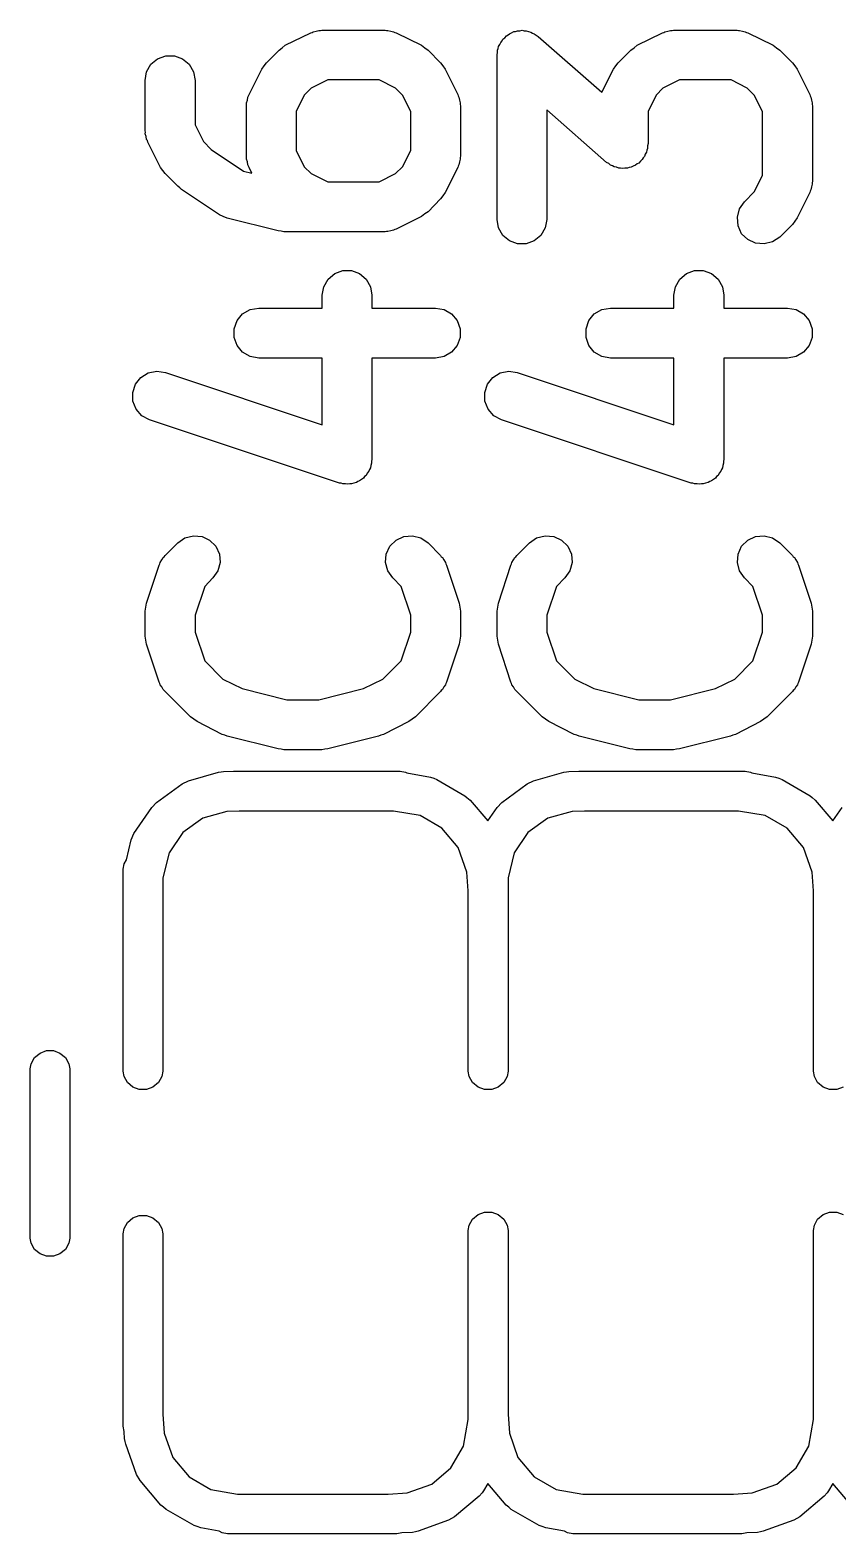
# Model space of a CAD drawing. Extents: x 553.3 to 630.8, y 408.7 to 458.1.
# Drawn here: x 608.18 to 610.614, y 426.69 to 431.225 of the extents above; entities that cross this region are included whole.
import ezdxf

# ---------------------------------------------------------------- set-up
doc = ezdxf.new("R2010")
doc.units = 0
doc.header["$MEASUREMENT"] = 0
doc.layers.add('BLACK', color=7, linetype='CONTINUOUS')

msp = doc.modelspace()

# ---------------------------------------------------------------- linework, layer by layer
at = {"layer": 'BLACK', "linetype": 'CONTINUOUS'}
for p, q in [((608.949, 431.179), (609.026, 431.217)), ((609.026, 431.217), (609.03, 431.218)), ((609.03, 431.218), (609.033, 431.22)), ((609.033, 431.22), (609.042, 431.222)), ((609.042, 431.222), (609.05, 431.224)), ((609.05, 431.224), (609.055, 431.224)), ((609.055, 431.224), (609.059, 431.225)), ((609.059, 431.225), (609.25, 431.225)), ((609.25, 431.225), (609.254, 431.224)), ((609.254, 431.224), (609.258, 431.224)), ((609.258, 431.224), (609.267, 431.222)), ((609.267, 431.222), (609.275, 431.22)), ((609.275, 431.22), (609.279, 431.218)), ((609.279, 431.218), (609.283, 431.217)), ((609.283, 431.217), (609.359, 431.179)), ((609.595, 431.182), (609.598, 431.188)), ((609.598, 431.188), (609.602, 431.193)), ((609.602, 431.193), (609.604, 431.198)), ((609.604, 431.198), (609.61, 431.202)), ((609.61, 431.202), (609.615, 431.208)), ((609.615, 431.208), (609.62, 431.211)), ((609.62, 431.211), (609.624, 431.214)), ((609.624, 431.214), (609.631, 431.217)), ((609.631, 431.217), (609.638, 431.221)), ((609.638, 431.221), (609.643, 431.221)), ((609.643, 431.221), (609.649, 431.223)), ((609.649, 431.223), (609.656, 431.223)), ((609.656, 431.223), (609.663, 431.225)), ((609.663, 431.225), (609.669, 431.223)), ((609.669, 431.223), (609.675, 431.223)), ((609.675, 431.223), (609.682, 431.221)), ((609.682, 431.221), (609.689, 431.219)), ((609.689, 431.219), (609.694, 431.216)), ((609.694, 431.216), (609.699, 431.214)), ((609.699, 431.214), (609.705, 431.21)), ((609.705, 431.21), (609.711, 431.206)), ((609.711, 431.206), (609.903, 431.038)), ((610.009, 431.179), (610.086, 431.217)), ((610.086, 431.217), (610.09, 431.218)), ((610.09, 431.218), (610.093, 431.22)), ((610.093, 431.22), (610.102, 431.222)), ((610.102, 431.222), (610.11, 431.224)), ((610.11, 431.224), (610.115, 431.224)), ((610.115, 431.224), (610.119, 431.225)), ((610.119, 431.225), (610.31, 431.225)), ((610.31, 431.225), (610.314, 431.224)), ((610.314, 431.224), (610.318, 431.224)), ((610.318, 431.224), (610.327, 431.222)), ((610.327, 431.222), (610.335, 431.22)), ((610.335, 431.22), (610.339, 431.218)), ((610.339, 431.218), (610.343, 431.217)), ((610.343, 431.217), (610.419, 431.179)), ((608.564, 431.138), (608.589, 431.147)), ((608.589, 431.147), (608.615, 431.147)), ((608.615, 431.147), (608.639, 431.138)), ((608.892, 431.126), (608.93, 431.164)), ((608.93, 431.164), (608.94, 431.171)), ((608.94, 431.171), (608.949, 431.179)), ((609.359, 431.179), (609.369, 431.171)), ((609.369, 431.171), (609.379, 431.164)), ((609.379, 431.164), (609.417, 431.126)), ((609.587, 431.15), (609.588, 431.157)), ((609.587, 430.654), (609.587, 431.15)), ((609.588, 431.164), (609.59, 431.169)), ((609.588, 431.157), (609.588, 431.164)), ((609.59, 431.169), (609.591, 431.175)), ((609.591, 431.175), (609.595, 431.182)), ((609.952, 431.126), (609.99, 431.164)), ((609.99, 431.164), (610, 431.171)), ((610, 431.171), (610.009, 431.179)), ((610.419, 431.179), (610.429, 431.171)), ((610.429, 431.171), (610.439, 431.164)), ((610.439, 431.164), (610.477, 431.126)), ((608.527, 431.073), (608.531, 431.099)), ((608.531, 431.099), (608.544, 431.122)), ((608.544, 431.122), (608.564, 431.138)), ((608.639, 431.138), (608.659, 431.122)), ((608.659, 431.122), (608.672, 431.099)), ((608.672, 431.099), (608.677, 431.073)), ((608.84, 431.031), (608.878, 431.107)), ((608.878, 431.107), (608.885, 431.117)), ((608.885, 431.117), (608.892, 431.126)), ((609.417, 431.126), (609.424, 431.117)), ((609.424, 431.117), (609.431, 431.107)), ((609.431, 431.107), (609.469, 431.031)), ((609.903, 431.038), (609.938, 431.107)), ((609.938, 431.107), (609.945, 431.117)), ((609.945, 431.117), (609.952, 431.126)), ((610.477, 431.126), (610.484, 431.117)), ((610.484, 431.117), (610.491, 431.107)), ((610.491, 431.107), (610.529, 431.031)), ((608.527, 430.921), (608.527, 431.073)), ((608.677, 431.073), (608.677, 430.939)), ((609.077, 431.075), (609.027, 431.05)), ((609.232, 431.075), (609.077, 431.075)), ((609.281, 431.05), (609.232, 431.075)), ((610.137, 431.075), (610.087, 431.05)), ((610.292, 431.075), (610.137, 431.075)), ((610.341, 431.05), (610.292, 431.075)), ((608.832, 431.006), (608.835, 431.014)), ((608.835, 431.014), (608.836, 431.023)), ((608.836, 431.023), (608.838, 431.027)), ((608.838, 431.027), (608.84, 431.031)), ((609.006, 431.029), (608.982, 430.979)), ((609.027, 431.05), (609.006, 431.029)), ((609.302, 431.029), (609.281, 431.05)), ((609.327, 430.979), (609.302, 431.029)), ((609.469, 431.031), (609.47, 431.027)), ((609.47, 431.027), (609.472, 431.023)), ((609.472, 431.023), (609.474, 431.014)), ((609.474, 431.014), (609.476, 431.006)), ((610.066, 431.029), (610.042, 430.979)), ((610.087, 431.05), (610.066, 431.029)), ((610.362, 431.029), (610.341, 431.05)), ((610.387, 430.979), (610.362, 431.029)), ((610.529, 431.031), (610.53, 431.027)), ((610.53, 431.027), (610.532, 431.023)), ((610.532, 431.023), (610.534, 431.014)), ((610.534, 431.014), (610.536, 431.006)), ((608.832, 431.001), (608.832, 431.006)), ((608.832, 430.997), (608.832, 431.001)), ((608.832, 430.845), (608.832, 430.997)), ((608.982, 430.979), (608.982, 430.862)), ((609.327, 430.862), (609.327, 430.979)), ((609.476, 431.006), (609.476, 431.001)), ((609.476, 431.001), (609.477, 430.997)), ((609.477, 430.997), (609.477, 430.845)), ((609.917, 430.826), (609.737, 430.984)), ((609.737, 430.984), (609.737, 430.654)), ((610.042, 430.979), (610.042, 430.883)), ((610.387, 430.786), (610.387, 430.979)), ((610.536, 431.006), (610.536, 431.001)), ((610.536, 431.001), (610.537, 430.997)), ((610.537, 430.997), (610.537, 430.769)), ((608.528, 430.917), (608.527, 430.921)), ((608.527, 430.912), (608.528, 430.917)), ((608.677, 430.939), (608.702, 430.889)), ((608.53, 430.904), (608.527, 430.912)), ((608.531, 430.895), (608.53, 430.904)), ((608.534, 430.892), (608.531, 430.895)), ((608.535, 430.887), (608.534, 430.892)), ((608.573, 430.811), (608.535, 430.887)), ((608.702, 430.889), (608.726, 430.865)), ((610.042, 430.883), (610.04, 430.876)), ((610.04, 430.876), (610.04, 430.868)), ((608.726, 430.865), (608.823, 430.8)), ((608.832, 430.841), (608.832, 430.845)), ((608.832, 430.836), (608.832, 430.841)), ((608.835, 430.828), (608.832, 430.836)), ((608.836, 430.819), (608.835, 430.828)), ((608.982, 430.862), (609.006, 430.813)), ((609.302, 430.813), (609.327, 430.862)), ((609.474, 430.828), (609.472, 430.819)), ((609.476, 430.836), (609.474, 430.828)), ((609.477, 430.845), (609.476, 430.841)), ((609.476, 430.841), (609.476, 430.836)), ((609.924, 430.823), (609.917, 430.826)), ((610.019, 430.83), (610.014, 430.824)), ((610.024, 430.835), (610.019, 430.83)), ((610.027, 430.84), (610.024, 430.835)), ((610.031, 430.844), (610.027, 430.84)), ((610.033, 430.851), (610.031, 430.844)), ((610.037, 430.857), (610.033, 430.851)), ((610.038, 430.863), (610.037, 430.857)), ((610.04, 430.868), (610.038, 430.863)), ((608.58, 430.802), (608.573, 430.811)), ((608.587, 430.792), (608.58, 430.802)), ((608.625, 430.754), (608.587, 430.792)), ((608.823, 430.8), (608.848, 430.794)), ((608.838, 430.815), (608.836, 430.819)), ((608.84, 430.811), (608.838, 430.815)), ((608.848, 430.794), (608.84, 430.811)), ((609.006, 430.813), (609.027, 430.792)), ((609.027, 430.792), (609.077, 430.767)), ((609.232, 430.767), (609.281, 430.792)), ((609.281, 430.792), (609.302, 430.813)), ((609.469, 430.811), (609.431, 430.735)), ((609.47, 430.815), (609.469, 430.811)), ((609.472, 430.819), (609.47, 430.815)), ((609.929, 430.818), (609.924, 430.823)), ((609.935, 430.816), (609.929, 430.818)), ((609.94, 430.813), (609.935, 430.816)), ((609.947, 430.812), (609.94, 430.813)), ((609.954, 430.809), (609.947, 430.812)), ((609.959, 430.809), (609.954, 430.809)), ((609.965, 430.808), (609.959, 430.809)), ((609.972, 430.809), (609.965, 430.808)), ((609.98, 430.809), (609.972, 430.809)), ((609.985, 430.811), (609.98, 430.809)), ((609.991, 430.812), (609.985, 430.811)), ((609.997, 430.815), (609.991, 430.812)), ((610.004, 430.818), (609.997, 430.815)), ((610.009, 430.822), (610.004, 430.818)), ((610.014, 430.824), (610.009, 430.822)), ((610.362, 430.737), (610.387, 430.786)), ((608.631, 430.749), (608.625, 430.754)), ((608.636, 430.744), (608.631, 430.749)), ((608.751, 430.668), (608.636, 430.744)), ((609.077, 430.767), (609.232, 430.767)), ((609.431, 430.735), (609.424, 430.725)), ((610.333, 430.707), (610.362, 430.737)), ((610.529, 430.735), (610.491, 430.659)), ((610.53, 430.739), (610.529, 430.735)), ((610.532, 430.743), (610.53, 430.739)), ((610.534, 430.752), (610.532, 430.743)), ((610.536, 430.76), (610.534, 430.752)), ((610.537, 430.769), (610.536, 430.764)), ((610.536, 430.764), (610.536, 430.76)), ((609.417, 430.716), (609.379, 430.677)), ((609.424, 430.725), (609.417, 430.716)), ((610.318, 430.686), (610.333, 430.707)), ((608.762, 430.663), (608.751, 430.668)), ((608.774, 430.658), (608.762, 430.663)), ((608.927, 430.62), (608.774, 430.658)), ((609.359, 430.663), (609.283, 430.625)), ((609.369, 430.671), (609.359, 430.663)), ((609.379, 430.677), (609.369, 430.671)), ((609.591, 430.629), (609.587, 430.654)), ((609.737, 430.654), (609.732, 430.629)), ((610.311, 430.661), (610.318, 430.686)), ((610.313, 430.635), (610.311, 430.661)), ((610.484, 430.649), (610.477, 430.639)), ((610.491, 430.659), (610.484, 430.649)), ((608.936, 430.619), (608.927, 430.62)), ((608.945, 430.617), (608.936, 430.619)), ((609.25, 430.617), (608.945, 430.617)), ((609.254, 430.618), (609.25, 430.617)), ((609.258, 430.618), (609.254, 430.618)), ((609.267, 430.62), (609.258, 430.618)), ((609.275, 430.622), (609.267, 430.62)), ((609.279, 430.624), (609.275, 430.622)), ((609.283, 430.625), (609.279, 430.624)), ((609.604, 430.606), (609.591, 430.629)), ((609.624, 430.589), (609.604, 430.606)), ((609.719, 430.606), (609.699, 430.589)), ((609.732, 430.629), (609.719, 430.606)), ((610.324, 430.611), (610.313, 430.635)), ((610.343, 430.593), (610.324, 430.611)), ((610.439, 430.601), (610.417, 430.586)), ((610.477, 430.639), (610.439, 430.601)), ((609.649, 430.58), (609.624, 430.589)), ((609.675, 430.58), (609.649, 430.58)), ((609.699, 430.589), (609.675, 430.58)), ((610.366, 430.582), (610.343, 430.593)), ((610.392, 430.58), (610.366, 430.582)), ((610.417, 430.586), (610.392, 430.58)), ((609.065, 430.451), (609.078, 430.474)), ((609.078, 430.474), (609.098, 430.491)), ((609.098, 430.491), (609.122, 430.5)), ((609.122, 430.5), (609.148, 430.5)), ((609.148, 430.5), (609.173, 430.491)), ((609.173, 430.491), (609.193, 430.474)), ((609.193, 430.474), (609.206, 430.451)), ((610.125, 430.451), (610.138, 430.474)), ((610.138, 430.474), (610.158, 430.491)), ((610.158, 430.491), (610.182, 430.5)), ((610.182, 430.5), (610.208, 430.5)), ((610.208, 430.5), (610.233, 430.491)), ((610.233, 430.491), (610.253, 430.474)), ((610.253, 430.474), (610.266, 430.451)), ((609.06, 430.426), (609.065, 430.451)), ((609.06, 430.386), (609.06, 430.426)), ((609.206, 430.451), (609.21, 430.426)), ((609.21, 430.426), (609.21, 430.386)), ((610.12, 430.426), (610.125, 430.451)), ((610.12, 430.386), (610.12, 430.426)), ((610.266, 430.451), (610.27, 430.426)), ((610.27, 430.426), (610.27, 430.386)), ((608.82, 430.369), (608.843, 430.382)), ((608.843, 430.382), (608.869, 430.386)), ((608.869, 430.386), (609.06, 430.386)), ((609.21, 430.386), (609.402, 430.386)), ((609.402, 430.386), (609.428, 430.382)), ((609.428, 430.382), (609.45, 430.369)), ((609.88, 430.369), (609.903, 430.382)), ((609.903, 430.382), (609.929, 430.386)), ((609.929, 430.386), (610.12, 430.386)), ((610.27, 430.386), (610.462, 430.386)), ((610.462, 430.386), (610.488, 430.382)), ((610.488, 430.382), (610.51, 430.369)), ((608.795, 430.324), (608.804, 430.349)), ((608.804, 430.349), (608.82, 430.369)), ((609.45, 430.369), (609.467, 430.349)), ((609.467, 430.349), (609.476, 430.324)), ((609.855, 430.324), (609.864, 430.349)), ((609.864, 430.349), (609.88, 430.369)), ((610.51, 430.369), (610.527, 430.349)), ((610.527, 430.349), (610.536, 430.324)), ((608.795, 430.298), (608.795, 430.324)), ((608.804, 430.274), (608.795, 430.298)), ((609.476, 430.298), (609.467, 430.274)), ((609.476, 430.324), (609.476, 430.298)), ((609.855, 430.298), (609.855, 430.324)), ((609.864, 430.274), (609.855, 430.298)), ((610.536, 430.298), (610.527, 430.274)), ((610.536, 430.324), (610.536, 430.298)), ((608.82, 430.254), (608.804, 430.274)), ((608.843, 430.241), (608.82, 430.254)), ((608.869, 430.236), (608.843, 430.241)), ((609.06, 430.236), (608.869, 430.236)), ((609.06, 430.035), (609.06, 430.236)), ((609.402, 430.236), (609.21, 430.236)), ((609.21, 430.236), (609.21, 429.93)), ((609.428, 430.241), (609.402, 430.236)), ((609.45, 430.254), (609.428, 430.241)), ((609.467, 430.274), (609.45, 430.254)), ((609.88, 430.254), (609.864, 430.274)), ((609.903, 430.241), (609.88, 430.254)), ((609.929, 430.236), (609.903, 430.241)), ((610.12, 430.236), (609.929, 430.236)), ((610.12, 430.035), (610.12, 430.236)), ((610.462, 430.236), (610.27, 430.236)), ((610.27, 430.236), (610.27, 429.93)), ((610.488, 430.241), (610.462, 430.236)), ((610.51, 430.254), (610.488, 430.241)), ((610.527, 430.274), (610.51, 430.254)), ((608.514, 430.177), (608.536, 430.191)), ((608.536, 430.191), (608.562, 430.196)), ((608.562, 430.196), (608.588, 430.192)), ((608.588, 430.192), (609.06, 430.035)), ((609.574, 430.177), (609.596, 430.191)), ((609.596, 430.191), (609.622, 430.196)), ((609.622, 430.196), (609.648, 430.192)), ((609.648, 430.192), (610.12, 430.035)), ((608.49, 430.132), (608.498, 430.157)), ((608.498, 430.157), (608.514, 430.177)), ((609.55, 430.132), (609.558, 430.157)), ((609.558, 430.157), (609.574, 430.177)), ((608.49, 430.106), (608.49, 430.132)), ((608.5, 430.082), (608.49, 430.106)), ((609.55, 430.106), (609.55, 430.132)), ((609.56, 430.082), (609.55, 430.106)), ((608.517, 430.062), (608.5, 430.082)), ((608.54, 430.05), (608.517, 430.062)), ((609.577, 430.062), (609.56, 430.082)), ((609.6, 430.05), (609.577, 430.062)), ((609.112, 429.859), (608.54, 430.05)), ((610.172, 429.859), (609.6, 430.05)), ((609.209, 429.919), (609.207, 429.912)), ((609.21, 429.93), (609.209, 429.925)), ((609.209, 429.925), (609.209, 429.919)), ((610.269, 429.919), (610.267, 429.912)), ((610.27, 429.93), (610.269, 429.925)), ((610.269, 429.925), (610.269, 429.919)), ((609.185, 429.874), (609.179, 429.87)), ((609.188, 429.879), (609.185, 429.874)), ((609.193, 429.882), (609.188, 429.879)), ((609.196, 429.889), (609.193, 429.882)), ((609.201, 429.895), (609.196, 429.889)), ((609.203, 429.9), (609.201, 429.895)), ((609.206, 429.905), (609.203, 429.9)), ((609.207, 429.912), (609.206, 429.905)), ((610.245, 429.874), (610.239, 429.87)), ((610.248, 429.879), (610.245, 429.874)), ((610.253, 429.882), (610.248, 429.879)), ((610.256, 429.889), (610.253, 429.882)), ((610.261, 429.895), (610.256, 429.889)), ((610.263, 429.9), (610.261, 429.895)), ((610.266, 429.905), (610.263, 429.9)), ((610.267, 429.912), (610.266, 429.905)), ((609.117, 429.859), (609.112, 429.859)), ((609.122, 429.857), (609.117, 429.859)), ((609.13, 429.857), (609.122, 429.857)), ((609.137, 429.856), (609.13, 429.857)), ((609.143, 429.857), (609.137, 429.856)), ((609.148, 429.857), (609.143, 429.857)), ((609.155, 429.859), (609.148, 429.857)), ((609.163, 429.861), (609.155, 429.859)), ((609.168, 429.864), (609.163, 429.861)), ((609.173, 429.866), (609.168, 429.864)), ((609.179, 429.87), (609.173, 429.866)), ((610.177, 429.859), (610.172, 429.859)), ((610.182, 429.857), (610.177, 429.859)), ((610.19, 429.857), (610.182, 429.857)), ((610.197, 429.856), (610.19, 429.857)), ((610.203, 429.857), (610.197, 429.856)), ((610.208, 429.857), (610.203, 429.857)), ((610.215, 429.859), (610.208, 429.857)), ((610.223, 429.861), (610.215, 429.859)), ((610.228, 429.864), (610.223, 429.861)), ((610.233, 429.866), (610.228, 429.864)), ((610.239, 429.87), (610.233, 429.866)), ((608.625, 429.679), (608.646, 429.694)), ((608.646, 429.694), (608.672, 429.7)), ((608.672, 429.7), (608.698, 429.698)), ((608.698, 429.698), (608.721, 429.687)), ((609.283, 429.687), (609.306, 429.698)), ((609.306, 429.698), (609.332, 429.7)), ((609.332, 429.7), (609.357, 429.694)), ((609.357, 429.694), (609.379, 429.679)), ((609.685, 429.679), (609.706, 429.694)), ((609.706, 429.694), (609.732, 429.7)), ((609.732, 429.7), (609.758, 429.698)), ((609.758, 429.698), (609.781, 429.687)), ((610.343, 429.687), (610.366, 429.698)), ((610.366, 429.698), (610.392, 429.7)), ((610.392, 429.7), (610.417, 429.694)), ((610.417, 429.694), (610.439, 429.679)), ((608.587, 429.641), (608.625, 429.679)), ((608.721, 429.687), (608.74, 429.669)), ((608.74, 429.669), (608.751, 429.645)), ((609.253, 429.645), (609.264, 429.669)), ((609.264, 429.669), (609.283, 429.687)), ((609.379, 429.679), (609.417, 429.641)), ((609.647, 429.641), (609.685, 429.679)), ((609.781, 429.687), (609.8, 429.669)), ((609.8, 429.669), (609.811, 429.645)), ((610.313, 429.645), (610.324, 429.669)), ((610.324, 429.669), (610.343, 429.687)), ((610.439, 429.679), (610.477, 429.641)), ((608.531, 429.497), (608.569, 429.611)), ((608.569, 429.611), (608.571, 429.615)), ((608.571, 429.615), (608.572, 429.619)), ((608.572, 429.619), (608.577, 429.627)), ((608.577, 429.627), (608.581, 429.634)), ((608.581, 429.634), (608.584, 429.637)), ((608.584, 429.637), (608.587, 429.641)), ((608.753, 429.619), (608.746, 429.594)), ((608.751, 429.645), (608.753, 429.619)), ((609.251, 429.619), (609.253, 429.645)), ((609.258, 429.594), (609.251, 429.619)), ((609.417, 429.641), (609.419, 429.637)), ((609.419, 429.637), (609.423, 429.634)), ((609.423, 429.634), (609.427, 429.627)), ((609.427, 429.627), (609.432, 429.619)), ((609.432, 429.619), (609.433, 429.615)), ((609.433, 429.615), (609.435, 429.611)), ((609.435, 429.611), (609.473, 429.497)), ((609.591, 429.497), (609.629, 429.611)), ((609.629, 429.611), (609.631, 429.615)), ((609.631, 429.615), (609.632, 429.619)), ((609.632, 429.619), (609.637, 429.627)), ((609.637, 429.627), (609.641, 429.634)), ((609.641, 429.634), (609.644, 429.637)), ((609.644, 429.637), (609.647, 429.641)), ((609.813, 429.619), (609.806, 429.594)), ((609.811, 429.645), (609.813, 429.619)), ((610.311, 429.619), (610.313, 429.645)), ((610.318, 429.594), (610.311, 429.619)), ((610.477, 429.641), (610.479, 429.637)), ((610.479, 429.637), (610.483, 429.634)), ((610.483, 429.634), (610.487, 429.627)), ((610.487, 429.627), (610.492, 429.619)), ((610.492, 429.619), (610.493, 429.615)), ((610.493, 429.615), (610.495, 429.611)), ((610.495, 429.611), (610.533, 429.497)), ((608.731, 429.573), (608.706, 429.547)), ((608.746, 429.594), (608.731, 429.573)), ((609.273, 429.573), (609.258, 429.594)), ((609.298, 429.547), (609.273, 429.573)), ((609.791, 429.573), (609.766, 429.547)), ((609.806, 429.594), (609.791, 429.573)), ((610.333, 429.573), (610.318, 429.594)), ((610.358, 429.547), (610.333, 429.573)), ((608.706, 429.547), (608.677, 429.461)), ((609.327, 429.461), (609.298, 429.547)), ((609.766, 429.547), (609.737, 429.461)), ((610.387, 429.461), (610.358, 429.547)), ((608.527, 429.473), (608.529, 429.485)), ((608.527, 429.397), (608.527, 429.473)), ((608.529, 429.485), (608.531, 429.497)), ((609.473, 429.497), (609.475, 429.485)), ((609.475, 429.485), (609.477, 429.473)), ((609.477, 429.473), (609.477, 429.397)), ((609.587, 429.473), (609.589, 429.485)), ((609.587, 429.397), (609.587, 429.473)), ((609.589, 429.485), (609.591, 429.497)), ((610.533, 429.497), (610.535, 429.485)), ((610.535, 429.485), (610.537, 429.473)), ((610.537, 429.473), (610.537, 429.397)), ((608.677, 429.461), (608.677, 429.409)), ((609.327, 429.409), (609.327, 429.461)), ((609.737, 429.461), (609.737, 429.409)), ((610.387, 429.409), (610.387, 429.461)), ((608.529, 429.385), (608.527, 429.397)), ((608.531, 429.373), (608.529, 429.385)), ((608.677, 429.409), (608.706, 429.323)), ((609.298, 429.323), (609.327, 429.409)), ((609.475, 429.385), (609.473, 429.373)), ((609.477, 429.397), (609.475, 429.385)), ((609.589, 429.385), (609.587, 429.397)), ((609.591, 429.373), (609.589, 429.385)), ((609.737, 429.409), (609.766, 429.323)), ((610.358, 429.323), (610.387, 429.409)), ((610.535, 429.385), (610.533, 429.373)), ((610.537, 429.397), (610.535, 429.385)), ((608.569, 429.259), (608.531, 429.373)), ((609.473, 429.373), (609.435, 429.259)), ((609.629, 429.259), (609.591, 429.373)), ((610.533, 429.373), (610.495, 429.259)), ((608.706, 429.323), (608.761, 429.268)), ((609.243, 429.268), (609.298, 429.323)), ((609.766, 429.323), (609.821, 429.268)), ((610.303, 429.268), (610.358, 429.323)), ((608.571, 429.255), (608.569, 429.259)), ((608.572, 429.251), (608.571, 429.255)), ((608.577, 429.244), (608.572, 429.251)), ((608.581, 429.236), (608.577, 429.244)), ((608.761, 429.268), (608.819, 429.239)), ((608.819, 429.239), (608.954, 429.205)), ((609.05, 429.205), (609.185, 429.239)), ((609.185, 429.239), (609.243, 429.268)), ((609.427, 429.244), (609.423, 429.236)), ((609.432, 429.251), (609.427, 429.244)), ((609.433, 429.255), (609.432, 429.251)), ((609.435, 429.259), (609.433, 429.255)), ((609.631, 429.255), (609.629, 429.259)), ((609.632, 429.251), (609.631, 429.255)), ((609.637, 429.244), (609.632, 429.251)), ((609.641, 429.236), (609.637, 429.244)), ((609.821, 429.268), (609.879, 429.239)), ((609.879, 429.239), (610.014, 429.205)), ((610.11, 429.205), (610.245, 429.239)), ((610.245, 429.239), (610.303, 429.268)), ((610.487, 429.244), (610.483, 429.236)), ((610.492, 429.251), (610.487, 429.244)), ((610.493, 429.255), (610.492, 429.251)), ((610.495, 429.259), (610.493, 429.255)), ((608.584, 429.233), (608.581, 429.236)), ((608.587, 429.23), (608.584, 429.233)), ((608.663, 429.154), (608.587, 429.23)), ((608.954, 429.205), (609.05, 429.205)), ((609.417, 429.23), (609.341, 429.154)), ((609.419, 429.233), (609.417, 429.23)), ((609.423, 429.236), (609.419, 429.233)), ((609.644, 429.233), (609.641, 429.236)), ((609.647, 429.23), (609.644, 429.233)), ((609.723, 429.154), (609.647, 429.23)), ((610.014, 429.205), (610.11, 429.205)), ((610.477, 429.23), (610.401, 429.154)), ((610.479, 429.233), (610.477, 429.23)), ((610.483, 429.236), (610.479, 429.233)), ((608.673, 429.147), (608.663, 429.154)), ((609.341, 429.154), (609.331, 429.147)), ((609.733, 429.147), (609.723, 429.154)), ((610.401, 429.154), (610.391, 429.147)), ((608.683, 429.14), (608.673, 429.147)), ((608.759, 429.101), (608.683, 429.14)), ((609.321, 429.14), (609.245, 429.101)), ((609.331, 429.147), (609.321, 429.14)), ((609.743, 429.14), (609.733, 429.147)), ((609.819, 429.101), (609.743, 429.14)), ((610.381, 429.14), (610.305, 429.101)), ((610.391, 429.147), (610.381, 429.14)), ((608.767, 429.099), (608.759, 429.101)), ((608.774, 429.096), (608.767, 429.099)), ((608.927, 429.058), (608.774, 429.096)), ((608.936, 429.057), (608.927, 429.058)), ((608.945, 429.055), (608.936, 429.057)), ((609.068, 429.057), (609.059, 429.055)), ((609.077, 429.058), (609.068, 429.057)), ((609.23, 429.096), (609.077, 429.058)), ((609.237, 429.099), (609.23, 429.096)), ((609.245, 429.101), (609.237, 429.099)), ((609.827, 429.099), (609.819, 429.101)), ((609.834, 429.096), (609.827, 429.099)), ((609.987, 429.058), (609.834, 429.096)), ((609.996, 429.057), (609.987, 429.058)), ((610.005, 429.055), (609.996, 429.057)), ((610.128, 429.057), (610.119, 429.055)), ((610.137, 429.058), (610.128, 429.057)), ((610.29, 429.096), (610.137, 429.058)), ((610.297, 429.099), (610.29, 429.096)), ((610.305, 429.101), (610.297, 429.099)), ((609.059, 429.055), (608.945, 429.055)), ((610.119, 429.055), (610.005, 429.055)), ((608.657, 428.961), (608.748, 428.987)), ((608.748, 428.987), (608.756, 428.988)), ((608.756, 428.988), (608.763, 428.989)), ((608.763, 428.989), (608.793, 428.99)), ((608.793, 428.99), (608.795, 428.99)), ((608.795, 428.99), (609.295, 428.99)), ((609.295, 428.99), (609.311, 428.987)), ((609.311, 428.987), (609.315, 428.985)), ((609.315, 428.985), (609.386, 428.972)), ((609.386, 428.972), (609.386, 428.972)), ((609.386, 428.972), (609.396, 428.969)), ((609.396, 428.969), (609.406, 428.965)), ((609.697, 428.961), (609.788, 428.987)), ((609.788, 428.987), (609.796, 428.988)), ((609.796, 428.988), (609.803, 428.989)), ((609.803, 428.989), (609.833, 428.99)), ((609.833, 428.99), (609.835, 428.99)), ((609.835, 428.99), (610.335, 428.99)), ((610.335, 428.99), (610.351, 428.987)), ((610.351, 428.987), (610.355, 428.985)), ((610.355, 428.985), (610.426, 428.972)), ((610.426, 428.972), (610.426, 428.972)), ((610.426, 428.972), (610.436, 428.969)), ((610.436, 428.969), (610.446, 428.965)), ((608.561, 428.896), (608.638, 428.952)), ((608.638, 428.952), (608.657, 428.961)), ((608.638, 428.952), (608.638, 428.952)), ((609.406, 428.965), (609.406, 428.965)), ((609.406, 428.965), (609.49, 428.916)), ((609.601, 428.896), (609.678, 428.952)), ((609.678, 428.952), (609.697, 428.961)), ((609.678, 428.952), (609.678, 428.952)), ((610.446, 428.965), (610.446, 428.965)), ((610.446, 428.965), (610.53, 428.916)), ((608.493, 428.802), (608.547, 428.881)), ((608.547, 428.881), (608.561, 428.896)), ((608.561, 428.896), (608.561, 428.896)), ((609.49, 428.916), (609.49, 428.916)), ((609.49, 428.916), (609.496, 428.911)), ((609.496, 428.911), (609.506, 428.903)), ((609.506, 428.903), (609.506, 428.903)), ((609.506, 428.903), (609.559, 428.84)), ((609.559, 428.84), (609.587, 428.881)), ((609.587, 428.881), (609.601, 428.896)), ((609.601, 428.896), (609.601, 428.896)), ((610.53, 428.916), (610.53, 428.916)), ((610.53, 428.916), (610.536, 428.911)), ((610.536, 428.911), (610.546, 428.903)), ((610.546, 428.903), (610.546, 428.903)), ((610.546, 428.903), (610.599, 428.84)), ((610.599, 428.84), (610.627, 428.881)), ((608.7, 428.848), (608.64, 428.805)), ((608.773, 428.869), (608.7, 428.848)), ((608.81, 428.87), (608.773, 428.869)), ((609.275, 428.87), (608.81, 428.87)), ((609.355, 428.856), (609.275, 428.87)), ((609.421, 428.818), (609.355, 428.856)), ((609.74, 428.848), (609.68, 428.805)), ((609.813, 428.869), (609.74, 428.848)), ((609.85, 428.87), (609.813, 428.869)), ((610.315, 428.87), (609.85, 428.87)), ((610.395, 428.856), (610.315, 428.87)), ((610.461, 428.818), (610.395, 428.856)), ((608.485, 428.783), (608.493, 428.802)), ((608.64, 428.805), (608.599, 428.744)), ((609.47, 428.76), (609.421, 428.818)), ((609.68, 428.805), (609.639, 428.744)), ((610.51, 428.76), (610.461, 428.818)), ((608.47, 428.723), (608.485, 428.783)), ((608.599, 428.744), (608.58, 428.669)), ((609.496, 428.686), (609.47, 428.76)), ((609.639, 428.744), (609.62, 428.669)), ((610.536, 428.686), (610.51, 428.76)), ((608.46, 428.695), (608.463, 428.711)), ((608.46, 428.085), (608.46, 428.695)), ((608.463, 428.711), (608.47, 428.723)), ((608.58, 428.669), (608.58, 428.085)), ((609.5, 428.629), (609.496, 428.686)), ((609.62, 428.669), (609.62, 428.085)), ((610.54, 428.629), (610.536, 428.686)), ((609.5, 428.627), (609.5, 428.629)), ((609.5, 428.085), (609.5, 428.627)), ((610.54, 428.627), (610.54, 428.629)), ((610.54, 428.085), (610.54, 428.627)), ((608.18, 428.093), (608.183, 428.108)), ((608.183, 428.108), (608.193, 428.127)), ((608.193, 428.127), (608.21, 428.14)), ((608.21, 428.14), (608.229, 428.148)), ((608.229, 428.148), (608.251, 428.148)), ((608.251, 428.148), (608.27, 428.14)), ((608.27, 428.14), (608.287, 428.127)), ((608.287, 428.127), (608.297, 428.108)), ((608.297, 428.108), (608.3, 428.093)), ((608.18, 427.582), (608.18, 428.093)), ((608.3, 428.093), (608.3, 427.582)), ((608.463, 428.069), (608.46, 428.085)), ((608.473, 428.051), (608.463, 428.069)), ((608.577, 428.069), (608.567, 428.051)), ((608.58, 428.085), (608.577, 428.069)), ((609.503, 428.069), (609.5, 428.085)), ((609.513, 428.051), (609.503, 428.069)), ((609.617, 428.069), (609.607, 428.051)), ((609.62, 428.085), (609.617, 428.069)), ((610.543, 428.069), (610.54, 428.085)), ((610.553, 428.051), (610.543, 428.069)), ((608.49, 428.037), (608.473, 428.051)), ((608.509, 428.03), (608.49, 428.037)), ((608.531, 428.03), (608.509, 428.03)), ((608.55, 428.037), (608.531, 428.03)), ((608.567, 428.051), (608.55, 428.037)), ((609.53, 428.037), (609.513, 428.051)), ((609.549, 428.03), (609.53, 428.037)), ((609.571, 428.03), (609.549, 428.03)), ((609.59, 428.037), (609.571, 428.03)), ((609.607, 428.051), (609.59, 428.037)), ((610.57, 428.037), (610.553, 428.051)), ((610.589, 428.03), (610.57, 428.037)), ((610.611, 428.03), (610.589, 428.03)), ((610.63, 428.037), (610.611, 428.03)), ((609.513, 427.639), (609.53, 427.653)), ((609.53, 427.653), (609.549, 427.66)), ((609.549, 427.66), (609.571, 427.66)), ((609.571, 427.66), (609.59, 427.653)), ((609.59, 427.653), (609.607, 427.639)), ((610.553, 427.639), (610.57, 427.653)), ((610.57, 427.653), (610.589, 427.66)), ((610.589, 427.66), (610.611, 427.66)), ((610.611, 427.66), (610.63, 427.653)), ((608.46, 427.595), (608.463, 427.611)), ((608.463, 427.611), (608.473, 427.629)), ((608.473, 427.629), (608.49, 427.643)), ((608.49, 427.643), (608.509, 427.65)), ((608.509, 427.65), (608.531, 427.65)), ((608.531, 427.65), (608.55, 427.643)), ((608.55, 427.643), (608.567, 427.629)), ((608.567, 427.629), (608.577, 427.611)), ((608.577, 427.611), (608.58, 427.595)), ((609.5, 427.605), (609.503, 427.621)), ((609.503, 427.621), (609.513, 427.639)), ((609.607, 427.639), (609.617, 427.621)), ((609.617, 427.621), (609.62, 427.605)), ((610.54, 427.605), (610.543, 427.621)), ((610.543, 427.621), (610.553, 427.639)), ((608.183, 427.567), (608.18, 427.582)), ((608.193, 427.548), (608.183, 427.567)), ((608.297, 427.567), (608.287, 427.548)), ((608.3, 427.582), (608.297, 427.567)), ((608.46, 427.015), (608.46, 427.595)), ((608.58, 427.595), (608.58, 427.053)), ((609.5, 427.035), (609.5, 427.605)), ((609.62, 427.605), (609.62, 427.053)), ((610.54, 427.035), (610.54, 427.605)), ((608.21, 427.535), (608.193, 427.548)), ((608.229, 427.528), (608.21, 427.535)), ((608.251, 427.528), (608.229, 427.528)), ((608.27, 427.535), (608.251, 427.528)), ((608.287, 427.548), (608.27, 427.535)), ((608.58, 427.053), (608.58, 427.051)), ((608.58, 427.051), (608.584, 426.994)), ((609.486, 426.955), (609.5, 427.035)), ((609.62, 427.053), (609.62, 427.051)), ((609.62, 427.051), (609.624, 426.994)), ((610.526, 426.955), (610.54, 427.035)), ((608.463, 426.999), (608.46, 427.015)), ((608.463, 426.998), (608.463, 426.999)), ((608.464, 426.978), (608.463, 426.998)), ((608.466, 426.969), (608.464, 426.978)), ((608.584, 426.994), (608.61, 426.92)), ((609.624, 426.994), (609.65, 426.92)), ((608.468, 426.961), (608.466, 426.969)), ((608.501, 426.869), (608.468, 426.961)), ((609.448, 426.889), (609.486, 426.955)), ((610.488, 426.889), (610.526, 426.955)), ((608.61, 426.92), (608.659, 426.862)), ((609.39, 426.84), (609.448, 426.889)), ((609.65, 426.92), (609.699, 426.862)), ((610.43, 426.84), (610.488, 426.889)), ((608.512, 426.851), (608.501, 426.869)), ((608.501, 426.869), (608.501, 426.869)), ((608.574, 426.777), (608.512, 426.851)), ((608.659, 426.862), (608.725, 426.824)), ((609.316, 426.814), (609.39, 426.84)), ((609.559, 426.842), (609.546, 426.82)), ((609.614, 426.777), (609.559, 426.842)), ((609.699, 426.862), (609.765, 426.824)), ((610.356, 426.814), (610.43, 426.84)), ((610.599, 426.842), (610.586, 426.82)), ((610.654, 426.777), (610.599, 426.842)), ((608.725, 426.824), (608.805, 426.81)), ((608.805, 426.81), (609.257, 426.81)), ((609.257, 426.81), (609.259, 426.81)), ((609.259, 426.81), (609.316, 426.814)), ((609.533, 426.804), (609.459, 426.742)), ((609.542, 426.814), (609.533, 426.804)), ((609.533, 426.804), (609.533, 426.804)), ((609.546, 426.82), (609.542, 426.814)), ((609.546, 426.82), (609.546, 426.82)), ((609.765, 426.824), (609.845, 426.81)), ((609.845, 426.81), (610.297, 426.81)), ((610.297, 426.81), (610.299, 426.81)), ((610.299, 426.81), (610.356, 426.814)), ((610.573, 426.804), (610.499, 426.742)), ((610.582, 426.814), (610.573, 426.804)), ((610.573, 426.804), (610.573, 426.804)), ((610.586, 426.82), (610.582, 426.814)), ((610.586, 426.82), (610.586, 426.82)), ((608.582, 426.771), (608.574, 426.777)), ((608.574, 426.777), (608.574, 426.777)), ((608.59, 426.764), (608.582, 426.771)), ((608.674, 426.715), (608.59, 426.764)), ((608.59, 426.764), (608.59, 426.764)), ((609.622, 426.771), (609.614, 426.777)), ((609.614, 426.777), (609.614, 426.777)), ((609.63, 426.764), (609.622, 426.771)), ((609.714, 426.715), (609.63, 426.764)), ((609.63, 426.764), (609.63, 426.764)), ((608.683, 426.712), (608.674, 426.715)), ((608.674, 426.715), (608.674, 426.715)), ((608.694, 426.708), (608.683, 426.712)), ((608.75, 426.698), (608.694, 426.708)), ((608.694, 426.708), (608.694, 426.708)), ((609.441, 426.731), (609.349, 426.698)), ((609.459, 426.742), (609.441, 426.731)), ((609.441, 426.731), (609.441, 426.731)), ((609.723, 426.712), (609.714, 426.715)), ((609.714, 426.715), (609.714, 426.715)), ((609.734, 426.708), (609.723, 426.712)), ((609.79, 426.698), (609.734, 426.708)), ((609.734, 426.708), (609.734, 426.708)), ((610.481, 426.731), (610.389, 426.698)), ((610.499, 426.742), (610.481, 426.731)), ((610.481, 426.731), (610.481, 426.731)), ((608.759, 426.693), (608.75, 426.698)), ((608.775, 426.69), (608.759, 426.693)), ((609.285, 426.69), (608.775, 426.69)), ((609.3, 426.693), (609.285, 426.69)), ((609.332, 426.694), (609.3, 426.693)), ((609.341, 426.696), (609.332, 426.694)), ((609.349, 426.698), (609.341, 426.696)), ((609.799, 426.693), (609.79, 426.698)), ((609.815, 426.69), (609.799, 426.693)), ((610.325, 426.69), (609.815, 426.69)), ((610.34, 426.693), (610.325, 426.69)), ((610.372, 426.694), (610.34, 426.693)), ((610.381, 426.696), (610.372, 426.694)), ((610.389, 426.698), (610.381, 426.696))]:
    msp.add_line(p, q, dxfattribs=at)

doc.saveas('drawing.dxf')
